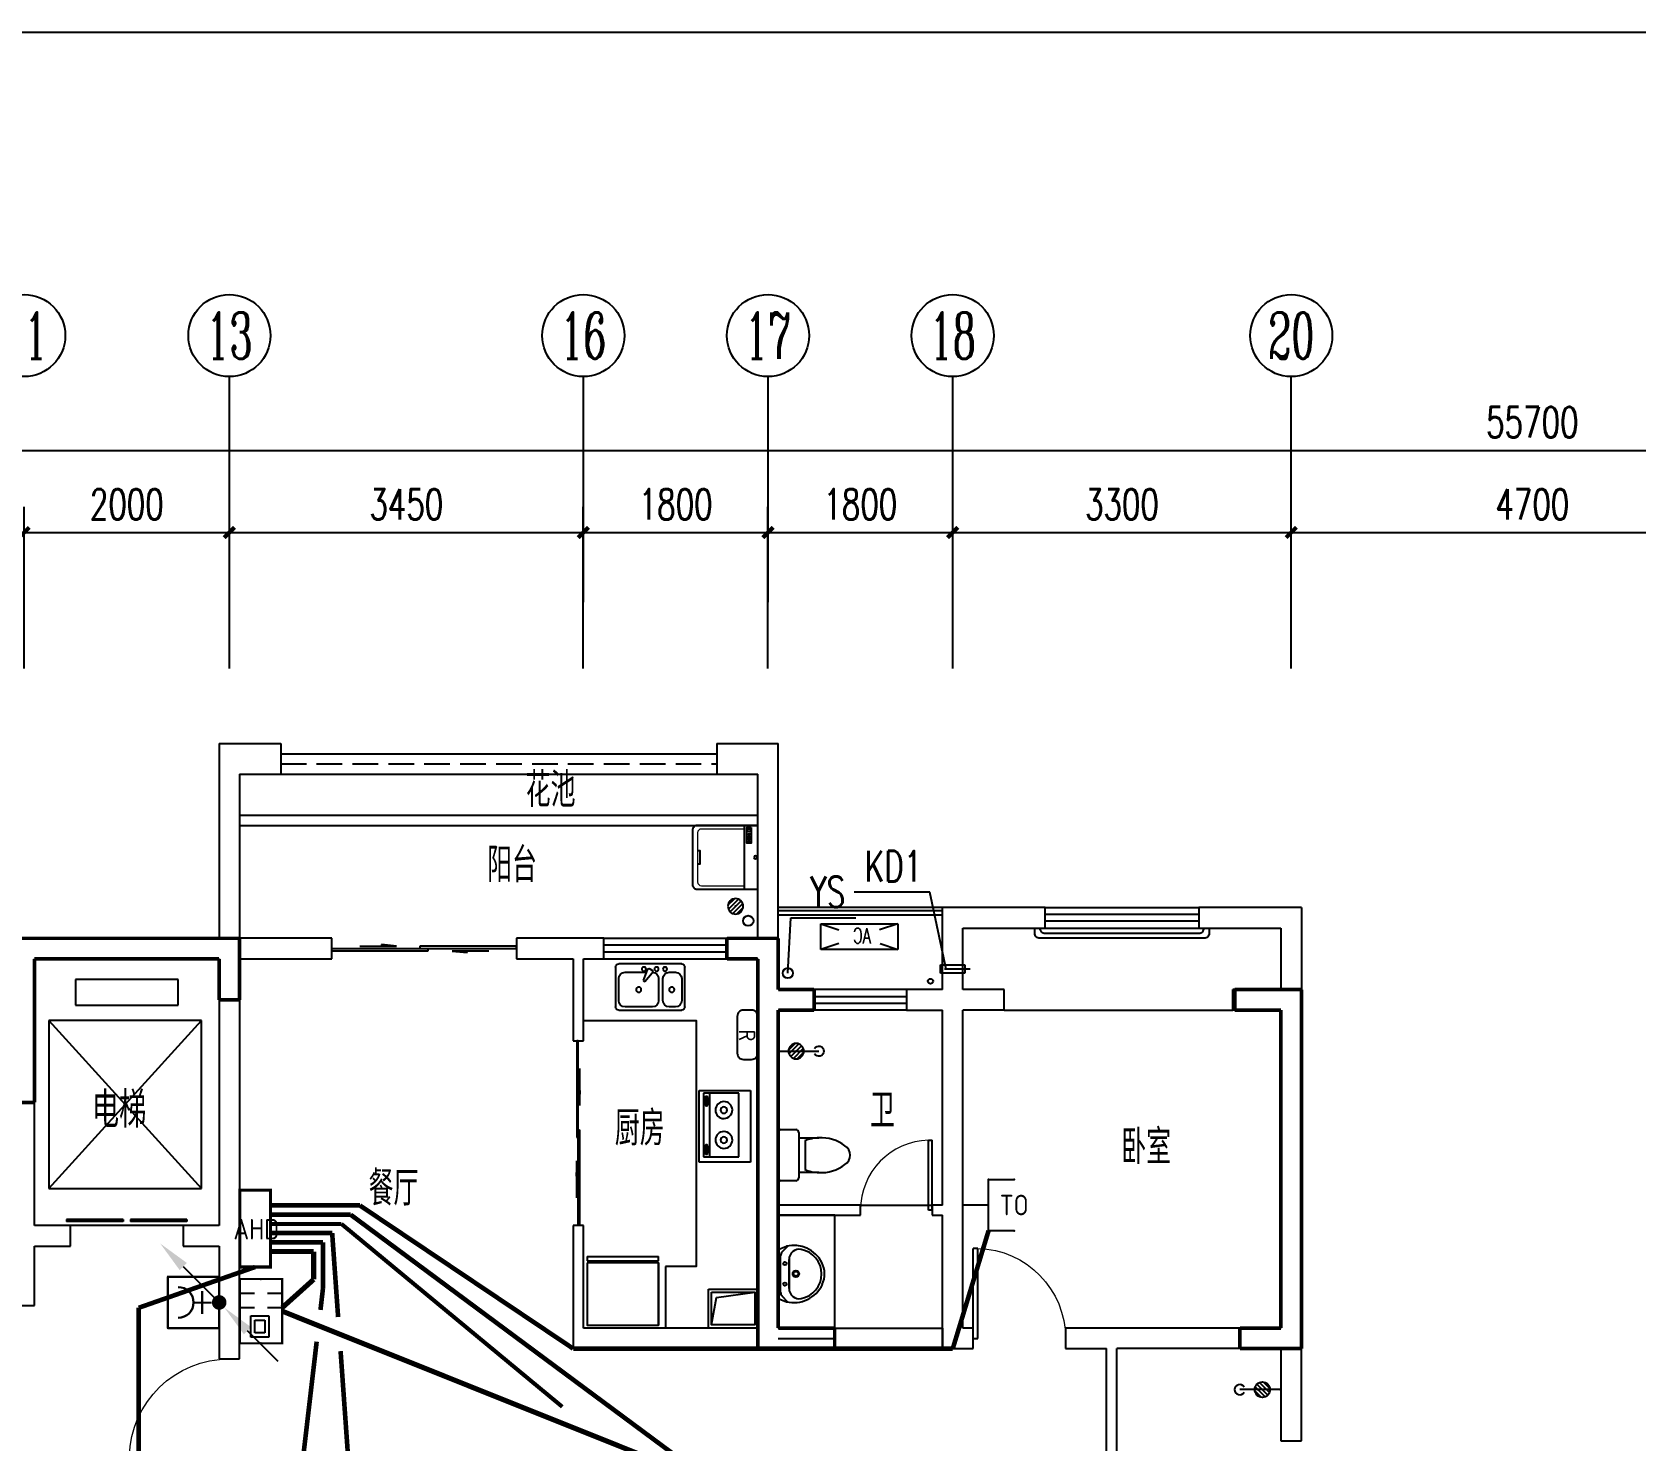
# Model space of a CAD drawing. Extents: x -993182 to -819982, y 169304 to 600104.
# Drawn here: x -879822 to -864189, y 314068 to 327804 of the extents above; entities that cross this region are included whole.
import ezdxf
from ezdxf.enums import TextEntityAlignment as Align

# ---------------------------------------------------------------- set-up
doc = ezdxf.new("R2010")
doc.units = 0
doc.header["$LTSCALE"] = 1000
doc.header["$MEASUREMENT"] = 0
doc.linetypes.add('DASH', pattern=[0.35, 0.25, -0.1])
for name, color, linetype in [('AXIS', 3, 'Continuous'), ('AXIS_TEXT', 7, 'Continuous'), ('DIM_LEAD', 3, 'Continuous'), ('EQUIP-安防', 3, 'Continuous'), ('EQUIP-消防', 3, 'Continuous'), ('EQUIP-通讯', 3, 'Continuous'), ('kan', 146, 'Continuous'), ('KTIAO', 124, 'Continuous'), ('LWIRE', 4, 'Continuous'), ('PUB_TEXT', 7, 'Continuous'), ('STAIR', 2, 'Continuous'), ('VPIPE-污水', 2, 'Continuous'), ('WALL', 4, 'Continuous'), ('WINDOW', 2, 'Continuous'), ('WIRE-信号', 4, 'TG_S'), ('WIRE-综合布线', 5, 'TG_GCS'), ('WIRE-网络', 6, 'TG_TD'), ('WIRE-通讯', 4, 'TG_TP'), ('冷凝水管', 6, 'Continuous'), ('家具', 187, 'Continuous'), ('栏杆', 169, 'Continuous'), ('空调、空调洞', 66, 'Continuous'), ('表格', 157, 'Continuous'), ('面层', 215, 'Continuous')]:
    doc.layers.add(name, color=color, linetype=linetype)
doc.layers.add('RENDERING', color=125, linetype='Continuous', lineweight=13)
doc.layers.add('洁、厨具', color=8, linetype='Continuous', lineweight=9)
doc.styles.add('_ROMANC', font='romanc__.ttf', dxfattribs={"width": 0.700005})
doc.styles.add('_SIMPLEX', font='SIMPLEX.shx', dxfattribs={"width": 0.75})
doc.styles.add('_TCH_AXIS', font='COMPLEX', dxfattribs={"bigfont": 'GBCBIG'})
doc.styles.add('_TCH_DIM', font='SIMPLEX', dxfattribs={"bigfont": 'GBCBIG'})
doc.styles.add('_TCH_DIM_T3', font='SIMPLEX', dxfattribs={"width": 0.705882, "bigfont": 'GBCBIG'})
doc.styles.add('_TEL_ATTDEF', font='GBENOR', dxfattribs={"width": 0.8, "height": 3, "bigfont": 'GBCBIG'})
doc.styles.add('_TEL_DIM', font='ICED', dxfattribs={"width": 0.8, "height": 3.5, "bigfont": 'BZHZ'})
doc.styles.add('COMPLEX', font='COMPLEX')
doc.styles.add('DIM_FONT', font='simplex_.ttf', dxfattribs={"width": 0.7, "bigfont": 'GBCBIG'})
doc.styles.add('hnurban', font='tssdeng.shx', dxfattribs={"width": 0.8, "bigfont": 'tssdchn.shx'})
doc.styles.get("Standard").update_dxf_attribs({"font": 'gbenor.shx', "bigfont": 'gbcbig.shx'})
doc.styles.add('TG_LINETYPE', font='ICED', dxfattribs={"width": 0.8, "height": 2, "bigfont": 'BZHZ'})
doc.linetypes.add('TG_GCS', pattern='A,1,-0.6,["GCS",TG_LINETYPE,S=0.1,R=0,X=-0.52,Y=-0.1],0', length=1.6)
doc.linetypes.add('TG_S', pattern='A,1,-0.3,["S",TG_LINETYPE,S=0.1,R=0,X=-0.23,Y=-0.1],0', length=1.3)
doc.linetypes.add('TG_TD', pattern='A,1,-0.45,["TD",TG_LINETYPE,S=0.1,R=0,X=-0.38,Y=-0.1],0', length=1.45)
doc.linetypes.add('TG_TD+TV', pattern='A,1,-0.9,["TD+TV",TG_LINETYPE,S=0.1,R=0,X=-0.82,Y=-0.1],0', length=1.9)
doc.linetypes.add('TG_TP', pattern='A,1,-0.45,["TP",TG_LINETYPE,S=0.1,R=0,X=-0.38,Y=-0.1],0', length=1.45)
doc.linetypes.add('TG_WS', pattern='A,1,-0.45,["WS",TG_LINETYPE,S=0.1,R=0,X=-0.38,Y=-0.1],0', length=1.45)
doc.dimstyles.new('_TCH_ARCH&&100', dxfattribs={"dimtxt": 297.5, "dimasz": 100, "dimexe": 250, "dimexo": 300, "dimgap": 126.25, "dimtad": 1, "dimdec": 0, "dimzin": 0, "dimdsep": 46, "dimtxsty": '_TCH_DIM_T3', "dimblk": 'ARCHTICK', "dimcen": 0.09, "dimclrt": 7, "dimazin": 2, "dimtfac": 1, "dimtdec": 0, "dimtix": 1, "dimtmove": 2, "dimatfit": 3, "dimfxl": 0, "dimtolj": 1, "dimtzin": 0, "dimarcsym": 0})

# ---------------------------------------------------------------- blocks, each defined once
blk = doc.blocks.new('ASDGFSDFGGDF')
at = {"layer": '家具'}
for p, q in [((695, -609), (695, 0)), ((695, -609), (695, 0)), ((28, -629), (28, -609)), ((695, -609), (666, -609)), ((666, -609), (666, -629)), ((0, -670), (0, -629)), ((0, -629), (28, -629)), ((0, -670), (695, -670)), ((666, -629), (695, -629)), ((695, -629), (695, -670))]:
    blk.add_line(p, q, dxfattribs=at)
for points in [[(0, -609), (0, 0), (695, 0), (695, -609)], [(666, -609), (28, -609), (28, -629), (666, -629)]]:
    blk.add_lwpolyline(points, close=True, dxfattribs=at)
blk = doc.blocks.new('sdfdsfgf')
at = {"layer": '家具'}
for points in [[(1414289, 21341), (1413809, 21341), (1413809, 20961), (1414289, 20961), (1414289, 21341)], [(1414259, 20991), (1414211, 21259), (1413839, 21311)]]:
    blk.add_lwpolyline(points, dxfattribs=at)
blk.add_lwpolyline([(1414259, 21311), (1413839, 21311), (1413839, 20991), (1414259, 20991)], close=True, dxfattribs=at)
blk = doc.blocks.new('A$C685A49D5')
at = {"layer": '家具'}
for p, q in [((0, 31), (0, 419)), ((31, 450), (644, 450)), ((153, 368), (92, 368)), ((390, 277), (320, 363)), ((340, 402), (325, 393)), ((369, 391), (408, 287)), ((583, 368), (377, 368)), ((675, 419), (675, 31)), ((31, 307), (31, 92)), ((215, 92), (215, 307)), ((256, 307), (256, 92)), ((408, 287), (390, 277)), ((644, 92), (644, 307)), ((644, 0), (31, 0)), ((92, 31), (153, 31)), ((317, 31), (583, 31))]:
    blk.add_line(p, q, dxfattribs=at)
for centre, radius in [((194, 399), 20.5), ((276, 399), 20.5), ((399, 399), 20.5), ((128, 199), 25.6), ((450, 199), 25.6)]:
    blk.add_circle(centre, radius, dxfattribs=at)
for centre, radius, start, end in [((31, 419), 30.7, 90, 180), ((92, 307), 61.4, 90, 180), ((153, 307), 61.4, 0, 90), ((317, 307), 61.4, 90, 180), ((335, 376), 20.5, 120, 219.4623), ((350, 384), 20.5, 20.5377, 120), ((583, 307), 61.4, 0, 90), ((644, 419), 30.7, 0, 90), ((31, 31), 30.7, 180, 270), ((92, 92), 61.4, 180, 270), ((153, 92), 61.4, 270, 0), ((317, 92), 61.4, 180, 270), ((583, 92), 61.4, 270, 0), ((644, 31), 30.7, 270, 0)]:
    blk.add_arc(centre, radius, start, end, dxfattribs=at)
at = {"layer": '家具', "style": 'DIM_FONT', "width": 0.8, "flags": 9}
for tag in ['YSIZE', 'XSIZE']:
    blk.add_attdef(tag, (338, 450), '', height=0.5, rotation=270, dxfattribs=at)
blk = doc.blocks.new('$plan$00001601')
at = {"layer": '家具'}
for p, q in [((-350, 16), (350, 16)), ((-350, -484), (-350, 16)), ((350, 16), (350, -484)), ((-323, -98), (-323, -440)), ((299, -98), (-323, -98)), ((299, -440), (299, -98)), ((-323, -384), (299, -384)), ((-323, -440), (299, -440)), ((-291, -407), (-291, -418)), ((-216, -416), (-280, -416)), ((-280, -416), (-280, -433)), ((-280, -433), (-216, -433)), ((-216, -433), (-216, -416)), ((-199, -408), (-199, -418)), ((182, -407), (182, -418)), ((193, -416), (193, -433)), ((257, -416), (193, -416)), ((193, -433), (257, -433)), ((257, -433), (257, -416)), ((274, -408), (274, -418)), ((350, -484), (-350, -484))]:
    blk.add_line(p, q, dxfattribs=at)
for points in [[(-199, -408, 0.259034), (-201, -404, 0.076276), (-213, -399, 0.036515), (-226, -397, 0.026615), (-245, -396, 0.026615), (-264, -397, 0.036515), (-277, -399, 0.076276), (-289, -404, 0.259034), (-291, -408, 0.078462), (-291, -409, 0.056762)], [(-199, -418, 0.259034), (-201, -415, 0.076276), (-213, -410, 0.036515), (-226, -407, 0.026615), (-245, -406, 0.026615), (-264, -407, 0.036515), (-277, -410, 0.076276), (-289, -415, 0.259034), (-291, -418, 0.259034), (-289, -422, 0.056762), (-280, -426, 0.036515)], [(-216, -427, 0.008736), (-213, -427, 0.076276), (-201, -422, 0.259034), (-199, -418, 0.259034)], [(274, -408, 0.259034), (272, -404, 0.076276), (260, -399, 0.036515), (247, -397, 0.026615), (228, -396, 0.026615), (209, -397, 0.036515), (196, -399, 0.076276), (184, -404, 0.259034), (182, -408, 0.078462), (182, -409, 0.056762)], [(274, -418, 0.259034), (272, -415, 0.076276), (260, -410, 0.036515), (247, -407, 0.026615), (228, -406, 0.026615), (209, -407, 0.036515), (196, -410, 0.076276), (184, -415, 0.259034), (182, -418, 0.259034), (184, -422, 0.056762), (193, -426, 0.036515)], [(257, -427, 0.008736), (260, -427, 0.076276), (272, -422, 0.259034), (274, -418, 0.259034)]]:
    blk.add_lwpolyline(points, format="xyb", dxfattribs=at)
for centre, radius, start, end in [((-158, -243), 82.5, 0.964, 0), ((-158, -243), 31.6, 0.6532, 0), ((134, -243), 82.5, 180, 179.036), ((134, -243), 31.6, 180, 179.3468)]:
    blk.add_arc(centre, radius, start, end, dxfattribs=at)
blk = doc.blocks.new('A$C3451006C')
blk.add_lwpolyline([(-50, 330), (-50, -30, 0.414214), (10, -90), (90, -90, 0.414214), (150, -30), (150, 330, 0.414214), (90, 390), (10, 390, 0.414214)], format="xyb", close=True)
at = {"style": '_SIMPLEX', "width": 0.8}
blk.add_text('R', height=150, rotation=270, dxfattribs=at).set_placement((-32, 144), align=Align.CENTER)
blk = doc.blocks.new('$plan$00001623')
at = {"layer": '家具', "linetype": 'Continuous'}
blk.add_line((-341, -145), (342, -145), dxfattribs=at)
at = {"layer": '家具'}
blk.add_lwpolyline([(295, -706), (-295, -706, -0.414214), (-345, -656), (-345, 0), (345, 0), (345, -656, -0.414214)], format="xyb", close=True, dxfattribs=at)
at = {"layer": '家具', "lineweight": 13}
blk.add_lwpolyline([(307, -145), (307, -611, -0.414214), (267, -651), (-267, -651, -0.414214), (-307, -611), (-307, -145)], format="xyb", dxfattribs=at)
at = {"layer": '家具'}
for points in [[(323, -72), (152, -72), (152, -120), (323, -120)], [(163, -86), (177, -86), (177, -99), (163, -99)], [(189, -86), (202, -86), (202, -99), (189, -99)], [(213, -86), (227, -86), (227, -99), (213, -99)], [(239, -86), (253, -86), (253, -99), (239, -99)], [(281, -110), (309, -110), (309, -80), (281, -80)]]:
    blk.add_lwpolyline(points, close=True, dxfattribs=at)
blk.add_lwpolyline([(-71, -651), (-71, -623), (0, -623), (71, -623), (71, -651)], dxfattribs=at)
blk.add_circle((0, -25), 16, dxfattribs=at)
blk = doc.blocks.new('90304092557924')
at = {"layer": 'KTIAO'}
for p, q in [((-375, 125), (-198, 66)), ((-375, 125), (-375, -125)), ((375, 125), (-375, 125)), ((375, 125), (198, 66)), ((375, -125), (375, 125)), ((-203, -68), (-375, -125)), ((-375, -125), (375, -125)), ((200, -67), (375, -125))]:
    blk.add_line(p, q, dxfattribs=at)
at = {"layer": 'KTIAO', "style": '_ROMANC', "width": 0.7}
blk.add_text('AC', height=148.6, dxfattribs=at).set_placement((-113, -66))
at = {"layer": 'KTIAO', "style": 'DIM_FONT', "oblique": 0, "width": 0.6, "flags": 9}
for tag in ['XSIZE', 'YSIZE']:
    blk.add_attdef(tag, (-375, -125), '', height=0.5, dxfattribs=at)
blk = doc.blocks.new('M_E6')
for p, q in [((-240, 0), (-270, -79)), ((240, 0), (-240, 0)), ((-237, 0), (239, 0)), ((240, 0), (270, -79)), ((-213, -36), (-271, -91)), ((-179, -23), (181, -23)), ((141, -105), (-141, -105)), ((-141, -105), (141, -105)), ((217, -37), (274, -95))]:
    blk.add_line(p, q)
for centre, radius in [((-99, -65), 16.3), ((2, -172), 31.6), ((2, -172), 23), ((101, -65), 16.3)]:
    blk.add_circle(centre, radius)
for centre, radius, start, end in [((28, -152), 307, 166.1751, 244.7296), ((-141, -205), 100, 90, 190.5602), ((-179, -73), 50, 90, 133.181), ((-28, -152), 307, 297.0639, 13.8249), ((141, -205), 100, 349.4398, 90), ((181, -73), 50, 44.5607, 90), ((0, -179), 243, 190.5602, 349.4398), ((0, -201), 250, 245.8071, 296.4628), ((28, -152), 307, 266.589, 266.5936)]:
    blk.add_arc(centre, radius, start, end)
at = {"width": 0.8, "flags": 9}
for tag in ['XSIZE', 'YSIZE']:
    blk.add_attdef(tag, (0, 0), '', height=0.5, dxfattribs=at)
blk = doc.blocks.new('1')
for p, q in [((-550, -239), (-550, 201)), ((-520, 231), (-380, 231)), ((-350, 201), (-350, 151)), ((-350, 151), (-350, -189)), ((-350, 151), (-154, 151)), ((-289, 121), (-289, -159)), ((-380, -269), (-520, -269)), ((-154, -189), (-350, -189)), ((-350, -189), (-350, -239))]:
    blk.add_line(p, q)
for centre, radius, start, end in [((-520, 201), 30, 90, 180), ((-380, 201), 30, 360, 90), ((-137, -247), 398, 92.544, 112.5495), ((-137, -247), 398, 53.3619, 92.544), ((40, -19), 110, 303.4509, 56.5491), ((-137, 208), 398, 267.456, 306.6381), ((-520, -239), 30, 180, 270), ((-380, -239), 30, 270, 360), ((-137, 208), 398, 247.4505, 267.456)]:
    blk.add_arc(centre, radius, start, end)
blk = doc.blocks.new('$lvtry$00000168')
at = {"color": 0}
blk.add_line((0, 0), (0, -395), dxfattribs=at)
blk.add_arc((0, -395), 50, 121.0332, 58.9668, dxfattribs=at)
for p in [(0, 0), (0, -223)]:
    blk.add_point(p, dxfattribs=at)
blk = doc.blocks.new('$lvtry$00000171')
for p, q in [((-74, 11), (-11, 74)), ((-70, -27), (27, 70)), ((-53, -53), (53, 53)), ((-27, -70), (70, 27)), ((11, -74), (74, -11))]:
    blk.add_line(p, q)
blk.add_circle((0, 0), 75)
blk.add_point((0, 0))
blk = doc.blocks.new('A$C6BE329BC')
at = {"layer": '家具', "rotation": 180}
blk.add_blockref('$lvtry$00000171', (75, 271), dxfattribs=at)
at = {"layer": '家具'}
blk.add_blockref('$lvtry$00000168', (75, 445), dxfattribs=at)
blk = doc.blocks.new('TRHH')
at = {"color": 6}
for centre in [(-249202, -461390), (-233616, -461390), (-252617, -471151), (-230201, -471151), (-244307, -473179), (-238511, -473179)]:
    blk.add_circle(centre, 50, dxfattribs=at)
blk = doc.blocks.new('q4')
at = {"color": 3, "const_width": 35}
for points in [[(-521860, -491095), (-519660, -491095)], [(-519660, -491695), (-519660, -491095)], [(-514910, -491095), (-514410, -491095)], [(-514910, -491295), (-514910, -491095)], [(-514410, -491595), (-514410, -491095)], [(-521660, -491295), (-519860, -491295)], [(-521660, -492695), (-521660, -491295)], [(-519860, -491695), (-519860, -491295)], [(-514910, -491295), (-514610, -491295)], [(-514610, -491795), (-514610, -491295)], [(-514410, -491595), (-514060, -491595)], [(-514060, -491595), (-514060, -491795)], [(-509960, -491595), (-509310, -491595)], [(-509960, -491795), (-509960, -491595)], [(-509310, -495095), (-509310, -491595)], [(-519660, -491695), (-519860, -491695)], [(-514610, -495095), (-514610, -491795)], [(-514410, -494895), (-514410, -491795)], [(-514410, -491795), (-514060, -491795)], [(-509960, -491795), (-509510, -491795)], [(-509510, -494895), (-509510, -491795)], [(-521660, -492695), (-521860, -492695)], [(-514410, -494895), (-513860, -494895)], [(-513860, -494895), (-513860, -495095)], [(-509910, -494895), (-509510, -494895)], [(-509910, -495095), (-509910, -494895)], [(-514610, -495095), (-513860, -495095)], [(-509910, -495095), (-509310, -495095)]]:
    blk.add_lwpolyline(points, dxfattribs=at)
blk = doc.blocks.new('A$C06D6341B')
at = {"layer": '空调、空调洞', "linetype": 'DASH'}
for p, q in [((40, 0), (40, 340)), ((80, 290), (0, 290)), ((0, 290), (0, 50)), ((80, 50), (80, 290)), ((0, 50), (80, 50))]:
    blk.add_line(p, q, dxfattribs=at)
blk = doc.blocks.new('kt')
at = {"layer": 'DIM_LEAD'}
for p, q in [((-423467, -787455), (-424204, -787455)), ((-423307, -788204), (-423467, -787455)), ((-423307, -788204), (-423467, -787455)), ((-423307, -788204), (-423467, -787455)), ((-423307, -788204), (-423467, -787455)), ((-423307, -788204), (-423467, -787455))]:
    blk.add_line(p, q, dxfattribs=at)
at = {"layer": 'VPIPE-污水'}
blk.add_circle((-425236, -787733, -76424), 50, dxfattribs=at)
at = {"layer": '冷凝水管'}
blk.add_circle((-423460, -788323, -76424), 25, dxfattribs=at)
at = {"layer": '家具', "yscale": -1, "rotation": 89.9999999999961}
blk.add_blockref('$lvtry$00000171', (-425360, -787592, -76424), dxfattribs=at)
at = {"layer": '空调、空调洞', "xscale": -1, "rotation": 90}
blk.add_blockref('A$C06D6341B', (-423074, -788164, -76424), dxfattribs=at)
at = {"layer": 'DIM_LEAD', "color": 7, "style": '_TCH_DIM', "width": 0.705882}
blk.add_text('KD1', height=297.5, dxfattribs=at).set_placement((-424099, -787350))
blk = doc.blocks.new('trh')
at = {"layer": 'DIM_LEAD'}
for p, q in [((-233616, -461390), (-233585, -460851)), ((-233585, -460851), (-232953, -460851))]:
    blk.add_line(p, q, dxfattribs=at)
at = {"layer": 'DIM_LEAD', "color": 7, "style": '_TCH_DIM', "width": 0.705882}
blk.add_text('YS', height=297.5, dxfattribs=at).set_placement((-233398, -460746))
blk = doc.blocks.new('$DorLib2D$00000131')
at = {"color": 0, "linetype": 'Continuous'}
for p, q in [((0.15, 0.125), (0.2319, 0.1973)), ((0.2319, 0.1973), (0.2319, 0.125)), ((-0.5, 0.125), (-0.5, 0)), ((0.0192, 0.125), (-0.5, 0.125)), ((0.0192, 0), (0.0192, 0.125)), ((0.35, 0.125), (0.15, 0.125)), ((-0.5, 0), (0.0192, 0)), ((-0.024, 0), (0.5, 0)), ((-0.024, -0.125), (-0.024, 0)), ((0.5, 0), (0.5, -0.125)), ((-0.35, -0.125), (-0.15, -0.125)), ((-0.2319, -0.1973), (-0.2319, -0.125)), ((-0.15, -0.125), (-0.2319, -0.1973)), ((0.5, -0.125), (-0.024, -0.125))]:
    blk.add_line(p, q, dxfattribs=at)
blk = doc.blocks.new('$WINLIB2D$00000001')
at = {"color": 0}
for points in [[(-0.5, 0.5), (-0.5, -0.5)], [(-0.5, 0.5), (0.5, 0.5)], [(0.5, -0.5), (0.5, 0.5)], [(0.5, 0.167), (-0.5, 0.167)], [(0.5, -0.167), (-0.5, -0.167)], [(-0.5, -0.5), (0.5, -0.5)]]:
    blk.add_lwpolyline(points, dxfattribs=at)
blk = doc.blocks.new('$DorLib2D$00000001')
for p, q in [((0.45, 0.975), (0.5, 0.975)), ((0.45, 0), (0.45, 0.975)), ((0.5, 0), (0.5, 0.975)), ((0.5, 0), (0.45, 0))]:
    blk.add_line(p, q)
at = {"lineweight": 13}
blk.add_arc((0.475, 0), 0.975, 91.4693, 180, dxfattribs=at)
blk = doc.blocks.new('$DorLib2D$00000127')
at = {"color": 0, "linetype": 'Continuous'}
for p, q in [((-0.033, 0.795), (-0.533, 0.795)), ((-0.533, 0.795), (-0.533, 0.69)), ((-0.033, 0.795), (-0.033, 0.69)), ((0.033, 0.795), (0.033, 0.69)), ((0.533, 0.795), (0.033, 0.795)), ((0.533, 0.795), (0.533, 0.69)), ((-0.033, 0.69), (-0.533, 0.69)), ((0.533, 0.69), (0.033, 0.69)), ((0.5, 0.5), (-0.5, 0.5))]:
    blk.add_line(p, q, dxfattribs=at)
blk = doc.blocks.new('_AXISO')
blk.add_circle((0, 0), 0.5)
at = {"layer": 'AXIS_TEXT', "style": 'COMPLEX', "width": 1.041667}
blk.add_attdef('A', text='', height=0.56, dxfattribs=at).set_placement((-0.25, -0.28), (0.25, -0.28), align=Align.FIT)
blk = doc.blocks.new('_ArchTick')
at = {"color": 0, "linetype": 'ByBlock', "const_width": 0.4}
blk.add_lwpolyline([(-0.5, -0.5), (0.5, 0.5)], dxfattribs=at)
blk = doc.blocks.new('*D428')
at = {"layer": 'AXIS', "color": 0, "lineweight": -2}
for p, q in [((-254209, -422720), (-254209, -420344)), ((-198509, -422720), (-198509, -420344)), ((-254209, -420594), (-198509, -420594))]:
    blk.add_line(p, q, dxfattribs=at)
at = {"layer": 'Defpoints', "color": 0}
for p in [(-198509, -420594), (-254209, -423020), (-198509, -423020)]:
    blk.add_point(p, dxfattribs=at)
at = {"layer": 'AXIS', "color": 0, "lineweight": -2, "xscale": 100, "yscale": 100, "zscale": 100, "rotation": 180}
blk.add_blockref('_ArchTick', (-254209, -420594), dxfattribs=at)
at = {"layer": 'AXIS', "color": 0, "lineweight": -2, "xscale": 100, "yscale": 100, "zscale": 100}
blk.add_blockref('_ArchTick', (-198509, -420594), dxfattribs=at)
at = {"layer": 'AXIS', "color": 7, "insert": (-226359, -420319), "char_height": 297.5, "attachment_point": 5, "style": '_TCH_DIM_T3'}
blk.add_mtext('\\A1;55700', dxfattribs=at)
blk = doc.blocks.new('*D435')
at = {"layer": 'AXIS', "color": 0, "lineweight": -2}
for p, q in [((-241059, -422720), (-241059, -421144)), ((-239059, -422720), (-239059, -421144)), ((-241059, -421394), (-239059, -421394))]:
    blk.add_line(p, q, dxfattribs=at)
at = {"layer": 'Defpoints', "color": 0}
for p in [(-239059, -421394), (-241059, -423020), (-239059, -423020)]:
    blk.add_point(p, dxfattribs=at)
at = {"layer": 'AXIS', "color": 0, "lineweight": -2, "xscale": 100, "yscale": 100, "zscale": 100, "rotation": 180}
blk.add_blockref('_ArchTick', (-241059, -421394), dxfattribs=at)
at = {"layer": 'AXIS', "color": 0, "lineweight": -2, "xscale": 100, "yscale": 100, "zscale": 100}
blk.add_blockref('_ArchTick', (-239059, -421394), dxfattribs=at)
at = {"layer": 'AXIS', "color": 7, "insert": (-240059, -421119), "char_height": 297.5, "attachment_point": 5, "style": '_TCH_DIM_T3'}
blk.add_mtext('\\A1;2000', dxfattribs=at)
blk = doc.blocks.new('*D436')
at = {"layer": 'AXIS', "color": 0, "lineweight": -2}
for p, q in [((-239059, -422720), (-239059, -421144)), ((-235609, -422720), (-235609, -421144)), ((-239059, -421394), (-235609, -421394))]:
    blk.add_line(p, q, dxfattribs=at)
at = {"layer": 'Defpoints', "color": 0}
for p in [(-235609, -421394), (-239059, -423020), (-235609, -423020)]:
    blk.add_point(p, dxfattribs=at)
at = {"layer": 'AXIS', "color": 0, "lineweight": -2, "xscale": 100, "yscale": 100, "zscale": 100, "rotation": 180}
blk.add_blockref('_ArchTick', (-239059, -421394), dxfattribs=at)
at = {"layer": 'AXIS', "color": 0, "lineweight": -2, "xscale": 100, "yscale": 100, "zscale": 100}
blk.add_blockref('_ArchTick', (-235609, -421394), dxfattribs=at)
at = {"layer": 'AXIS', "color": 7, "insert": (-237334, -421119), "char_height": 297.5, "attachment_point": 5, "style": '_TCH_DIM_T3'}
blk.add_mtext('\\A1;3450', dxfattribs=at)
blk = doc.blocks.new('*D437')
at = {"layer": 'AXIS', "color": 0, "lineweight": -2}
for p, q in [((-235609, -422720), (-235609, -421144)), ((-233809, -422720), (-233809, -421144)), ((-235609, -421394), (-233809, -421394))]:
    blk.add_line(p, q, dxfattribs=at)
at = {"layer": 'Defpoints', "color": 0}
for p in [(-233809, -421394), (-235609, -423020), (-233809, -423020)]:
    blk.add_point(p, dxfattribs=at)
at = {"layer": 'AXIS', "color": 0, "lineweight": -2, "xscale": 100, "yscale": 100, "zscale": 100, "rotation": 180}
blk.add_blockref('_ArchTick', (-235609, -421394), dxfattribs=at)
at = {"layer": 'AXIS', "color": 0, "lineweight": -2, "xscale": 100, "yscale": 100, "zscale": 100}
blk.add_blockref('_ArchTick', (-233809, -421394), dxfattribs=at)
at = {"layer": 'AXIS', "color": 7, "insert": (-234709, -421119), "char_height": 297.5, "attachment_point": 5, "style": '_TCH_DIM_T3'}
blk.add_mtext('\\A1;1800', dxfattribs=at)
blk = doc.blocks.new('*D438')
at = {"layer": 'AXIS', "color": 0, "lineweight": -2}
for p, q in [((-233809, -422720), (-233809, -421144)), ((-232009, -422720), (-232009, -421144)), ((-233809, -421394), (-232009, -421394))]:
    blk.add_line(p, q, dxfattribs=at)
at = {"layer": 'Defpoints', "color": 0}
for p in [(-232009, -421394), (-233809, -423020), (-232009, -423020)]:
    blk.add_point(p, dxfattribs=at)
at = {"layer": 'AXIS', "color": 0, "lineweight": -2, "xscale": 100, "yscale": 100, "zscale": 100, "rotation": 180}
blk.add_blockref('_ArchTick', (-233809, -421394), dxfattribs=at)
at = {"layer": 'AXIS', "color": 0, "lineweight": -2, "xscale": 100, "yscale": 100, "zscale": 100}
blk.add_blockref('_ArchTick', (-232009, -421394), dxfattribs=at)
at = {"layer": 'AXIS', "color": 7, "insert": (-232909, -421119), "char_height": 297.5, "attachment_point": 5, "style": '_TCH_DIM_T3'}
blk.add_mtext('\\A1;1800', dxfattribs=at)
blk = doc.blocks.new('*D439')
at = {"layer": 'AXIS', "color": 0, "lineweight": -2}
for p, q in [((-232009, -422720), (-232009, -421144)), ((-228709, -422720), (-228709, -421144)), ((-232009, -421394), (-228709, -421394))]:
    blk.add_line(p, q, dxfattribs=at)
at = {"layer": 'Defpoints', "color": 0}
for p in [(-228709, -421394), (-232009, -423020), (-228709, -423020)]:
    blk.add_point(p, dxfattribs=at)
at = {"layer": 'AXIS', "color": 0, "lineweight": -2, "xscale": 100, "yscale": 100, "zscale": 100, "rotation": 180}
blk.add_blockref('_ArchTick', (-232009, -421394), dxfattribs=at)
at = {"layer": 'AXIS', "color": 0, "lineweight": -2, "xscale": 100, "yscale": 100, "zscale": 100}
blk.add_blockref('_ArchTick', (-228709, -421394), dxfattribs=at)
at = {"layer": 'AXIS', "color": 7, "insert": (-230359, -421119), "char_height": 297.5, "attachment_point": 5, "style": '_TCH_DIM_T3'}
blk.add_mtext('\\A1;3300', dxfattribs=at)
blk = doc.blocks.new('*D440')
at = {"layer": 'AXIS', "color": 0, "lineweight": -2}
for p, q in [((-228709, -422720), (-228709, -421144)), ((-224009, -422720), (-224009, -421144)), ((-228709, -421394), (-224009, -421394))]:
    blk.add_line(p, q, dxfattribs=at)
at = {"layer": 'Defpoints', "color": 0}
for p in [(-224009, -421394), (-228709, -423020), (-224009, -423020)]:
    blk.add_point(p, dxfattribs=at)
at = {"layer": 'AXIS', "color": 0, "lineweight": -2, "xscale": 100, "yscale": 100, "zscale": 100, "rotation": 180}
blk.add_blockref('_ArchTick', (-228709, -421394), dxfattribs=at)
at = {"layer": 'AXIS', "color": 0, "lineweight": -2, "xscale": 100, "yscale": 100, "zscale": 100}
blk.add_blockref('_ArchTick', (-224009, -421394), dxfattribs=at)
at = {"layer": 'AXIS', "color": 7, "insert": (-226359, -421119), "char_height": 297.5, "attachment_point": 5, "style": '_TCH_DIM_T3'}
blk.add_mtext('\\A1;4700', dxfattribs=at)
blk = doc.blocks.new('$equip$00001847')
for p, q in [((-0.5, 0.499), (-0.5, 0.999)), ((0.5, 0.999), (0.5, 0.499)), ((0.5, 0.499), (-0.5, 0.499)), ((0, 0.5), (0, 0))]:
    blk.add_line(p, q)
for p in [(-0.5, 0.999), (0.5, 0.999), (-0.5, 0.499), (0.5, 0.499), (0, 0)]:
    blk.add_point(p)
at = {"color": 7, "style": '_TEL_DIM'}
blk.add_attdef('$TEXT$', text='', height=0.4, dxfattribs=at).set_placement((0, 0.999), align=Align.MIDDLE_CENTER)
at = {"color": 7, "style": '_TEL_DIM', "flags": 1}
blk.add_attdef('A', text='', height=0.00002, dxfattribs=at).set_placement((0, 0), align=Align.MIDDLE_CENTER)
blk = doc.blocks.new('$equip$00002334')
for p, q in [((-0.75, 0.304), (-0.75, -0.296)), ((0.75, 0.304), (-0.75, 0.304)), ((0.75, -0.296), (0.75, 0.304)), ((-0.75, -0.296), (0.75, -0.296))]:
    blk.add_line(p, q)
at = {"const_width": 0.06}
blk.add_lwpolyline([(-0.75, 0.304), (0.75, 0.304), (0.75, -0.296), (-0.75, -0.296), (-0.75, 0.304), (0.75, 0.304)], dxfattribs=at)
for p in [(-0.75, 0.004), (0, 0.304), (0.75, 0.004), (0, -0.296)]:
    blk.add_point(p)
at = {"color": 7, "style": '_TEL_DIM'}
blk.add_attdef('$TEXT$', text='', height=0.4, dxfattribs=at).set_placement((-0.012, 0.028), align=Align.MIDDLE_CENTER)
at = {"color": 7, "flags": 1}
blk.add_attdef('A', text='', height=0.00002, dxfattribs=at).set_placement((0, 0), align=Align.MIDDLE_CENTER)
blk = doc.blocks.new('$equip$00002625')
at = {"linetype": 'Continuous'}
for p, q in [((-0.625, -0.415), (-0.625, 0.415)), ((-0.625, 0.415), (0.625, 0.415)), ((0.071, 0.129), (0.071, 0.415)), ((0.35, 0.129), (0.35, 0.415)), ((0.625, 0.415), (0.625, -0.415)), ((0.071, -0.415), (0.071, -0.129)), ((0.35, -0.415), (0.35, -0.129)), ((0.625, -0.415), (-0.625, -0.415))]:
    blk.add_line(p, q, dxfattribs=at)
for p, q in [((-0.092, 0.153), (-0.504, 0.153)), ((-0.504, 0.153), (-0.504, -0.199)), ((-0.172, 0.073), (-0.424, 0.073)), ((-0.424, 0.073), (-0.424, -0.119)), ((-0.172, -0.119), (-0.172, 0.073)), ((-0.092, -0.199), (-0.092, 0.153)), ((-0.504, -0.199), (-0.092, -0.199)), ((-0.424, -0.119), (-0.172, -0.119))]:
    blk.add_line(p, q)
at = {"const_width": 0.04}
blk.add_lwpolyline([(-0.625, 0.415), (0.625, 0.415), (0.625, -0.415), (-0.625, -0.415), (-0.625, 0.415), (0.625, 0.415)], dxfattribs=at)
for p in [(0, 0.415), (-0.625, 0), (0.625, 0), (0, -0.415)]:
    blk.add_point(p)
at = {"color": 7, "style": '_TEL_DIM', "flags": 1}
blk.add_attdef('A', text='', height=0.000025, dxfattribs=at).set_placement((0, 0), align=Align.MIDDLE_CENTER)
blk = doc.blocks.new('$equip$00002656')
for p, q in [((-0.5, 1), (-0.5, 0)), ((0.5, 1), (-0.5, 1)), ((0.5, 0), (0.5, 1)), ((-0.219, 0.331), (0.222, 0.331)), ((0, 0.5), (0, 0.15)), ((-0.5, 0), (0.5, 0))]:
    blk.add_line(p, q)
at = {"const_width": 0.04}
blk.add_lwpolyline([(-0.5, 1), (0.5, 1), (0.5, 0), (-0.5, 0), (-0.5, 1), (0.5, 1)], dxfattribs=at)
blk.add_arc((0, 0.8), 0.3, 180, 0)
for p in [(0, 1), (-0.5, 0.5), (0.5, 0.5), (0, 0)]:
    blk.add_point(p)
at = {"color": 7, "flags": 1}
for tag, height, p in [('B', 0.4, (0.762, 0.292)), ('A', 0.00002, (0, 0))]:
    blk.add_attdef(tag, text='', height=height, dxfattribs=at).set_placement(p, align=Align.MIDDLE_CENTER)
blk = doc.blocks.new('$TelecSys$00000081')
for p, q in [((0.104, 0.104), (0.104, 0.104)), ((-0.104, -0.104), (-0.104, -0.104)), ((-1.15, -1.15), (-0.55, -0.55))]:
    blk.add_line(p, q)
at = {"const_width": 0.142}
blk.add_lwpolyline([(0.071, 0, 1), (-0.071, 0, 1)], format="xyb", close=True, dxfattribs=at)
blk.add_solid([(-0.62, -0.48), (-0.48, -0.62), (-0.1, -0.1)])
at = {"width": 0.8, "flags": 9}
blk.add_attdef('A', (0, 0), '', height=0.00002, rotation=180, dxfattribs=at)
blk = doc.blocks.new('$TelecSys$00000079')
for p, q in [((0.7, 0.7), (0, 0)), ((0.104, 0.104), (0.104, 0.104)), ((-0.104, -0.104), (-0.104, -0.104))]:
    blk.add_line(p, q)
at = {"const_width": 0.142}
blk.add_lwpolyline([(-0.071, 0, 1), (0.071, 0, 1)], format="xyb", close=True, dxfattribs=at)
blk.add_solid([(0.63, 0.77), (0.77, 0.63), (1.15, 1.15)])
at = {"width": 0.8, "flags": 9}
blk.add_attdef('A', (0, 0), '', height=0.00002, dxfattribs=at)
blk = doc.blocks.new('5#、7#楼参照')
at = {"layer": 'AXIS'}
for p, q in [((-239058.8, -422074.7), (-239058.8, -419874.4)), ((-235608.8, -422074.7), (-235608.8, -419874.4)), ((-233808.8, -422074.7), (-233808.8, -419874.4)), ((-232008.8, -422074.7), (-232008.8, -419874.4)), ((-228708.8, -422074.7), (-228708.8, -419874.4))]:
    blk.add_line(p, q, dxfattribs=at)
at = {"layer": 'kan'}
for p, q in [((-238558.8, -423550.9), (-234308.8, -423550.9)), ((-238558.8, -423750.9), (-234308.8, -423750.9))]:
    blk.add_line(p, q, dxfattribs=at)
at = {"layer": 'kan', "linetype": 'DASH'}
blk.add_line((-238558.8, -423650.9), (-234308.8, -423650.9), dxfattribs=at)
at = {"layer": 'kan', "color": 124}
for p, q in [((-238958.8, -424150.9), (-233908.8, -424150.9)), ((-238958.8, -424250.9), (-233908.8, -424250.9))]:
    blk.add_line(p, q, dxfattribs=at)
at = {"layer": 'kan'}
blk.add_lwpolyline([(-232108.8, -425050.9), (-233708.8, -425050.9)], dxfattribs=at)
at = {"layer": 'STAIR', "color": 197}
for p, q in [((-240558.8, -425750.9, 76423.5), (-240558.8, -426000.9, 76423.5)), ((-239558.8, -425750.9, 76423.5), (-240558.8, -425750.9, 76423.5)), ((-239558.8, -426000.9, 76423.5), (-239558.8, -425750.9, 76423.5)), ((-240558.8, -426000.9, 76423.5), (-239558.8, -426000.9, 76423.5)), ((-240817.7, -426150.9, 76423.5), (-240817.7, -427788.5, 76423.5)), ((-239329.2, -426150.9, 76423.5), (-240817.7, -426150.9, 76423.5)), ((-240817.7, -426150.9, 76423.5), (-239329.2, -427788.5, 76423.5)), ((-240817.7, -427788.5, 76423.5), (-239329.2, -426150.9, 76423.5)), ((-239329.2, -427788.5, 76423.5), (-239329.2, -426150.9, 76423.5)), ((-240817.7, -427788.5, 76423.5), (-239329.2, -427788.5, 76423.5))]:
    blk.add_line(p, q, dxfattribs=at)
at = {"layer": 'WALL'}
for p, q in [((-239158.8, -423450.9), (-239158.8, -425350.9)), ((-239158.8, -423450.9), (-238558.8, -423450.9)), ((-238558.8, -423450.9), (-238558.8, -423750.9)), ((-234308.8, -423450.9), (-233708.8, -423450.9)), ((-234308.8, -423450.9), (-234308.8, -423750.9)), ((-233708.8, -425450.9), (-233708.8, -423450.9)), ((-238958.8, -423750.9), (-238958.8, -425350.9)), ((-238958.8, -423750.9), (-238558.8, -423750.9)), ((-234308.8, -423750.9), (-233908.8, -423750.9)), ((-233908.8, -425350.9), (-233908.8, -423750.9)), ((-231108.8, -425050.9), (-232108.8, -425050.9)), ((-232108.8, -425850.9), (-232108.8, -425050.9)), ((-231108.8, -425250.9), (-231108.8, -425050.9)), ((-228608.8, -425050.9), (-229608.8, -425050.9)), ((-229608.8, -425050.9), (-229608.8, -425250.9)), ((-228608.8, -425050.9), (-228608.8, -425950.9)), ((-241058.8, -425350.9), (-239158.8, -425350.9)), ((-238058.8, -425350.9), (-238958.8, -425350.9)), ((-238058.8, -425550.9), (-238058.8, -425350.9)), ((-235608.8, -425350.9), (-236258.8, -425350.9)), ((-236258.8, -425350.9), (-236258.8, -425550.9)), ((-235408.8, -425350.9), (-235608.8, -425350.9)), ((-235408.8, -425550.9), (-235408.8, -425350.9)), ((-233908.8, -425350.9), (-234208.8, -425350.9)), ((-234208.8, -425350.9), (-234208.8, -425550.9)), ((-231908.8, -425250.9), (-231108.8, -425250.9)), ((-231908.8, -425850.9), (-231908.8, -425250.9)), ((-229608.8, -425250.9), (-228808.8, -425250.9)), ((-228808.8, -425250.9), (-228808.8, -425850.9)), ((-233708.8, -425450.9), (-233708.8, -425850.9)), ((-240958.8, -428150.9), (-240958.8, -425550.9)), ((-240958.8, -425550.9), (-239158.8, -425550.9)), ((-239158.8, -425550.9), (-239158.8, -428150.9)), ((-238958.8, -425550.9), (-238058.8, -425550.9)), ((-238958.8, -425550.9), (-238958.8, -428250.9)), ((-236258.8, -425550.9), (-235708.8, -425550.9)), ((-235708.8, -425550.9), (-235708.8, -426350.9)), ((-235608.8, -426350.9), (-235608.8, -425550.9)), ((-235608.8, -425550.9), (-235408.8, -425550.9)), ((-234208.8, -425550.9), (-233908.8, -425550.9)), ((-233908.8, -425550.9), (-233908.8, -425950.9)), ((-233908.8, -425950.9), (-233908.8, -427950.9)), ((-233358.8, -425850.9), (-233708.8, -425850.9)), ((-233358.8, -426050.9), (-233358.8, -425850.9)), ((-232108.8, -425850.9), (-232458.8, -425850.9)), ((-232458.8, -425850.9), (-232458.8, -426050.9)), ((-231507.8, -425850.9), (-231908.8, -425850.9)), ((-231507.8, -426050.9), (-231507.8, -425850.9)), ((-228808.8, -425850.9), (-229277.8, -425850.9)), ((-229277.8, -426050.9), (-229277.8, -425850.9)), ((-228608.8, -425950.9), (-228608.8, -429250.9)), ((-233708.8, -426050.9), (-233358.8, -426050.9)), ((-233708.8, -426050.9), (-233708.8, -427950.9)), ((-232458.8, -426050.9), (-232108.8, -426050.9)), ((-232108.8, -427950.9), (-232108.8, -426050.9)), ((-231507.8, -426050.9), (-231908.8, -426050.9)), ((-231908.8, -427950.9), (-231908.8, -426050.9)), ((-228808.8, -426050.9), (-229277.8, -426050.9)), ((-228808.8, -426050.9), (-228808.8, -429150.9)), ((-235708.8, -426350.9), (-235608.8, -426350.9)), ((-233908.8, -427950.9), (-233908.8, -429150.9)), ((-232908.8, -427950.9), (-233708.8, -427950.9)), ((-232908.8, -428050.9), (-232908.8, -427950.9)), ((-232108.8, -427950.9), (-232208.8, -427950.9)), ((-232208.8, -427950.9), (-232208.8, -428050.9)), ((-231908.8, -429150.9), (-231908.8, -427950.9)), ((-240608.8, -428150.9), (-240958.8, -428150.9)), ((-240608.8, -428350.9), (-240608.8, -428150.9)), ((-239158.8, -428150.9), (-239508.8, -428150.9)), ((-239508.8, -428150.9), (-239508.8, -428350.9)), ((-235608.8, -428150.9), (-235708.8, -428150.9)), ((-235708.8, -428150.9), (-235708.8, -429350.9)), ((-235608.8, -429150.9), (-235608.8, -428150.9)), ((-233708.8, -428050.9), (-232908.8, -428050.9)), ((-233708.8, -428050.9), (-233708.8, -429150.9)), ((-232208.8, -428050.9), (-232108.8, -428050.9)), ((-232108.8, -429150.9), (-232108.8, -428050.9)), ((-238958.8, -429450.9), (-238958.8, -428250.9)), ((-240958.8, -428930.9), (-240958.8, -428350.9)), ((-240958.8, -428350.9), (-240608.8, -428350.9)), ((-239508.8, -428350.9), (-239158.8, -428350.9)), ((-239158.8, -428350.9), (-239158.8, -429450.9)), ((-241158.8, -428930.9), (-240958.8, -428930.9)), ((-233908.8, -429150.9), (-235608.8, -429150.9)), ((-233158.8, -429150.9), (-233708.8, -429150.9)), ((-233158.8, -429350.9), (-233158.8, -429150.9)), ((-232108.8, -429150.9), (-232108.8, -429350.9)), ((-231808.8, -429150.9), (-231908.8, -429150.9)), ((-231808.8, -429350.9), (-231808.8, -429150.9)), ((-230408.8, -429150.9), (-230908.8, -429150.9)), ((-230908.8, -429150.9), (-230908.8, -429350.9)), ((-228808.8, -429150.9), (-230408.8, -429150.9)), ((-228608.8, -430250.9), (-228608.8, -429250.9)), ((-233808.8, -429350.9), (-235708.8, -429350.9)), ((-233808.8, -429350.9), (-233158.8, -429350.9)), ((-232108.8, -429350.9), (-232008.8, -429350.9)), ((-232008.8, -429350.9), (-231808.8, -429350.9)), ((-230908.8, -429350.9), (-230508.8, -429350.9)), ((-230508.8, -430450.9), (-230508.8, -429350.9)), ((-230408.8, -430550.9), (-230408.8, -429350.9)), ((-228808.8, -429350.9), (-230408.8, -429350.9)), ((-228808.8, -429350.9), (-228808.8, -430250.9)), ((-239158.8, -429450.9), (-238958.8, -429450.9)), ((-228808.8, -430250.9), (-228608.8, -430250.9))]:
    blk.add_line(p, q, dxfattribs=at)
at = {"layer": 'WINDOW'}
for p, q in [((-231507.8, -426050.9), (-229277.8, -426050.9)), ((-232908.8, -427950.9), (-232208.8, -427950.9)), ((-233158.8, -429150.9), (-232108.8, -429150.9))]:
    blk.add_line(p, q, dxfattribs=at)
at = {"layer": 'WINDOW', "linetype": 'DASH'}
for p, q in [((-233158.8, -429150.9), (-233158.8, -429350.9)), ((-232108.8, -429350.9), (-232108.8, -429150.9))]:
    blk.add_line(p, q, dxfattribs=at)
at = {"layer": '家具'}
blk.add_line((-234808.8, -428550.9, 0), (-234808.8, -429150.9, 0), dxfattribs=at)
at = {"layer": '家具', "elevation": 0}
for points in [[(-235608.8, -426150.9), (-235608.8, -426150.9), (-234508.8, -426150.9), (-234508.8, -426150.9), (-234508.8, -428550.9), (-234508.8, -428550.9), (-234508.8, -428550.9), (-234808.8, -428550.9)], [(-233708.8, -429250.9), (-233158.8, -429250.9), (-233158.8, -428350.9), (-233158.8, -428050.9), (-233708.8, -428050.9)]]:
    blk.add_lwpolyline(points, dxfattribs=at)
at = {"layer": '栏杆'}
for points in [[(-233708.8, -425080.9), (-232108.8, -425080.9)], [(-233708.8, -425120.9), (-232108.8, -425120.9)]]:
    blk.add_lwpolyline(points, dxfattribs=at)
for points in [[(-229508.8, -425250.9), (-229508.8, -425300.9, -0.4142136), (-229558.8, -425350.9), (-231158.8, -425350.9, -0.4142136), (-231208.8, -425300.9), (-231208.8, -425250.9)], [(-231158.8, -425250.9), (-231158.8, -425250.9, 0.4142136), (-231108.8, -425300.9), (-229608.8, -425300.9, 0.4142136), (-229558.8, -425250.9), (-229558.8, -425250.9)]]:
    blk.add_lwpolyline(points, format="xyb", dxfattribs=at)
at = {"layer": '表格'}
blk.add_lwpolyline([(-262742.7, -416515.5), (-189142.7, -416515.5)], dxfattribs=at)
at = {"color": 6}
blk.add_blockref('TRHH', (0, 35700), dxfattribs=at)
at = {"xscale": -1, "rotation": 90.00000000002176}
blk.add_blockref('A$C6BE329BC', (-233263.8, -426375.9), dxfattribs=at)
at = {"rotation": 270.0000000000217}
blk.add_blockref('A$C6BE329BC', (-229261.1, -429675.9), dxfattribs=at)
at = {"layer": 'AXIS'}
ref = blk.add_blockref('_AXISO', (-241058.8, -419474.4), dxfattribs=dict(at, xscale=800, yscale=800, zscale=800))
ref.add_attrib('A', '11', dxfattribs={"layer": 'AXIS_TEXT', "height": 452.55, "style": '_TCH_AXIS', "width": 0.875}).set_placement((-241285.1, -419700.7), (-240832.5, -419700.7), align=Align.FIT)
ref = blk.add_blockref('_AXISO', (-239058.8, -419474.4), dxfattribs=dict(at, xscale=800, yscale=800, zscale=800))
ref.add_attrib('A', '13', dxfattribs={"layer": 'AXIS_TEXT', "height": 452.55, "style": '_TCH_AXIS', "width": 0.724138}).set_placement((-239285.1, -419700.7), (-238832.5, -419700.7), align=Align.FIT)
ref = blk.add_blockref('_AXISO', (-235608.8, -419474.4), dxfattribs=dict(at, xscale=800, yscale=800, zscale=800))
ref.add_attrib('A', '16', dxfattribs={"layer": 'AXIS_TEXT', "height": 452.55, "style": '_TCH_AXIS', "width": 0.724138}).set_placement((-235835.1, -419700.7), (-235382.5, -419700.7), align=Align.FIT)
ref = blk.add_blockref('_AXISO', (-233808.8, -419474.4), dxfattribs=dict(at, xscale=800, yscale=800, zscale=800))
ref.add_attrib('A', '17', dxfattribs={"layer": 'AXIS_TEXT', "height": 452.55, "style": '_TCH_AXIS', "width": 0.724138}).set_placement((-234035.1, -419700.7), (-233582.5, -419700.7), align=Align.FIT)
ref = blk.add_blockref('_AXISO', (-232008.8, -419474.4), dxfattribs=dict(at, xscale=800, yscale=800, zscale=800))
ref.add_attrib('A', '18', dxfattribs={"layer": 'AXIS_TEXT', "height": 452.55, "style": '_TCH_AXIS', "width": 0.724138}).set_placement((-232235.1, -419700.7), (-231782.5, -419700.7), align=Align.FIT)
ref = blk.add_blockref('_AXISO', (-228708.8, -419474.4), dxfattribs=dict(at, xscale=800, yscale=800, zscale=800))
ref.add_attrib('A', '20', dxfattribs={"layer": 'AXIS_TEXT', "height": 452.55, "style": '_TCH_AXIS', "width": 0.617647}).set_placement((-228935.1, -419700.7), (-228482.5, -419700.7), align=Align.FIT)
at = {"layer": 'RENDERING', "xscale": -1}
blk.add_blockref('90304092557924', (-232919.3, -425333.8), dxfattribs=at)
at = {"layer": 'WINDOW'}
for name, p, xscale, yscale, zscale in [('$WINLIB2D$00000001', (-230358.8, -425150.9), 1500, -200, 1500), ('$WINLIB2D$00000001', (-234808.8, -425450.9), 1200, -200, 1200), ('$DorLib2D$00000001', (-232558.8, -428000.9), 700, 700, 700), ('$DorLib2D$00000127', (-240058.8, -428250.9), 1100, 200, 1100)]:
    blk.add_blockref(name, p, dxfattribs=dict(at, xscale=xscale, yscale=yscale, zscale=zscale))
for name, p, xscale, yscale, zscale, rotation in [('$DorLib2D$00000131', (-237158.8, -425450.9), 1800, -200, 1800, 9.792489851154263e-09), ('$WINLIB2D$00000001', (-232908.8, -425950.9), 900, -200, 900, 180), ('$DorLib2D$00000131', (-235658.8, -427250.9), 1800, -100, 1800, 90), ('$DorLib2D$00000001', (-231358.8, -429250.9), 900, -900, 900, 180), ('$DorLib2D$00000001', (-239058.8, -429950.9), 1000, -1000, 1000, 270)]:
    blk.add_blockref(name, p, dxfattribs=dict(at, xscale=xscale, yscale=yscale, zscale=zscale, rotation=rotation))
at = {"layer": '家具', "xscale": -1}
for name, p in [('A$C685A49D5', (-234619.3, -426050.2, 0)), ('sdfdsfgf', (1179900.3, -450111.5))]:
    blk.add_blockref(name, p, dxfattribs=at)
at = {"layer": '家具'}
for name, p in [('A$C3451006C', (-234058.8, -426441.5, 0)), ('1', (-233159.3, -427445.6))]:
    blk.add_blockref(name, p, dxfattribs=at)
for name, p, rotation in [('$plan$00001601', (-233996.1, -427183, 0), 270), ('M_E6', (-233708.8, -428623.3, 0), 90.00000000000001)]:
    blk.add_blockref(name, p, dxfattribs=dict(at, rotation=rotation))
at = {"layer": '家具', "xscale": -1, "rotation": 180}
blk.add_blockref('ASDGFSDFGGDF', (-235571.1, -429122.5, 0), dxfattribs=at)
at = {"layer": '洁、厨具', "xscale": -0.9000000001396984, "yscale": 0.9000000001396984, "zscale": 0.9000000001396984, "rotation": 270}
blk.add_blockref('$plan$00001623', (-233908.8, -424561.4), dxfattribs=at)
at = {"layer": '面层'}
for name, p in [('kt', (191234.9, 362553.2)), ('trh', (0, 35700)), ('q4', (280700.7, 65744.1))]:
    blk.add_blockref(name, p, dxfattribs=at)
at = {"layer": 'AXIS'}
for p1, p2, distance, picture, middle in [((-254208.8, -423020), (-198508.8, -423020), 2425.6, '*D428', (-226358.8, -420319.4)), ((-241058.8, -423020), (-239058.8, -423020), 1625.6, '*D435', (-240058.8, -421119.4)), ((-239058.8, -423020), (-235608.8, -423020), 1625.6, '*D436', (-237333.8, -421119.4)), ((-235608.8, -423020), (-233808.8, -423020), 1625.6, '*D437', (-234708.8, -421119.4)), ((-233808.8, -423020), (-232008.8, -423020), 1625.6, '*D438', (-232908.8, -421119.4)), ((-232008.8, -423020), (-228708.8, -423020), 1625.6, '*D439', (-230358.8, -421119.4)), ((-228708.8, -423020), (-224008.8, -423020), 1625.6, '*D440', (-226358.8, -421119.4))]:
    dim = blk.add_aligned_dim(p1=p1, p2=p2, distance=distance, dimstyle='_TCH_ARCH&&100', dxfattribs=at)
    dim.commit()
    dim.dimension.update_dxf_attribs({"geometry": picture, "text_midpoint": middle})

msp = doc.modelspace()

# ---------------------------------------------------------------- linework, layer by layer
at = {"layer": 'WIRE-信号', "linetype": 'TG_WS', "const_width": 50, "elevation": 0}
for points in [[(-877498, 315914), (-877077, 315914)], [(-877077, 315914), (-877077, 315643)], [(-877077, 315643), (-877383, 315368)], [(-873183, 313651), (-877383, 315333)]]:
    msp.add_lwpolyline(points, dxfattribs=at)
at = {"layer": 'WIRE-综合布线', "linetype": 'TG_GCS', "const_width": 45, "elevation": 0}
for points in [[(-878783, 315366), (-877648, 315764)], [(-878783, 312988), (-878783, 315366)]]:
    msp.add_lwpolyline(points, dxfattribs=at)
at = {"layer": 'WIRE-网络', "linetype": 'TG_TD', "const_width": 45, "elevation": 0}
for points in [[(-877498, 316364), (-876627, 316364)], [(-876627, 316364), (-874548, 314968)], [(-870848, 314968), (-870499, 316118)], [(-877498, 316004), (-876987, 316004)], [(-876987, 315553), (-876987, 316004)], [(-877011, 315345), (-876987, 315553)], [(-877498, 311192), (-877048, 315036)], [(-874548, 314968), (-870848, 314968)]]:
    msp.add_lwpolyline(points, dxfattribs=at)
at = {"layer": 'WIRE-网络', "linetype": 'TG_TD+TV', "const_width": 45, "elevation": 0}
for points in [[(-877498, 316274), (-876717, 316274)], [(-876717, 316274), (-873349, 313776)], [(-877498, 316094), (-876897, 316094)], [(-876897, 316094), (-876839, 315276)], [(-876815, 314944), (-876549, 311192)]]:
    msp.add_lwpolyline(points, dxfattribs=at)
at = {"layer": 'WIRE-通讯', "color": 4, "linetype": 'TG_TP', "const_width": 40, "elevation": 0}
for points in [[(-877498, 316184), (-876807, 316184)], [(-876807, 316184), (-874654, 314401)]]:
    msp.add_lwpolyline(points, dxfattribs=at)

# ---------------------------------------------------------------- block references
at = {"layer": 'EQUIP-安防', "xscale": -500, "yscale": 500, "zscale": 500, "rotation": 270.0000000000074}
msp.add_blockref('$equip$00002625', (-877591, 315333, 0), dxfattribs=at)
at = {"layer": 'EQUIP-消防', "yscale": 500, "zscale": 500, "rotation": 90}
for xscale in [500, -500]:
    msp.add_blockref('$equip$00002656', (-877998, 315418), dxfattribs=dict(at, xscale=xscale))
at = {"layer": 'EQUIP-通讯'}
ref = msp.add_blockref('$equip$00001847', (-870748, 316368, 0), dxfattribs=dict(at, xscale=500, yscale=500, zscale=500, rotation=270.0000000000074))
ref.add_attrib('$TEXT$', 'TO', dxfattribs={"layer": '0', "color": 7, "height": 200, "style": '_TEL_ATTDEF'}).set_placement((-870249, 316368, 0), align=Align.MIDDLE_CENTER)
ref = msp.add_blockref('$equip$00002334', (-877650, 316139, 0), dxfattribs=dict(at, xscale=-500, yscale=500, zscale=500, rotation=270.0000000000074))
ref.add_attrib('$TEXT$', 'AHD', dxfattribs={"layer": '0', "color": 7, "height": 200, "style": '_TEL_ATTDEF'}).set_placement((-877636, 316132, 0), align=Align.MIDDLE_CENTER)
at = {"layer": 'LWIRE', "xscale": -500, "yscale": 500, "zscale": 500}
for name in ['$TelecSys$00000079', '$TelecSys$00000081']:
    msp.add_blockref(name, (-877998, 315418), dxfattribs=at)
at = {"layer": '面层'}
msp.add_blockref('5#、7#楼参照', (-638840, 744319), dxfattribs=at)

# ---------------------------------------------------------------- texts
at = {"layer": 'PUB_TEXT'}
for s, height, p in [('花池', 337.6, (-875011, 320247, 0)), ('阳台', 337.6, (-875387, 319515, 0)), ('阳台', 337.6, (-875387, 319515, 0)), ('阳台', 337.6, (-875387, 319515)), ('卫', 338, (-871656, 317121, 0)), ('厨房', 337.6, (-874142, 316948, 0)), ('卧室', 337.6, (-869206, 316765, 0)), ('餐厅', 337.6, (-876542, 316362, 0))]:
    msp.add_text(s, height=height, dxfattribs=at).set_placement(p)
at = {"layer": 'PUB_TEXT', "style": 'hnurban', "width": 0.8}
msp.add_text('电梯', height=350, dxfattribs=at).set_placement((-879240, 317121, 76424))

doc.saveas('drawing.dxf')
